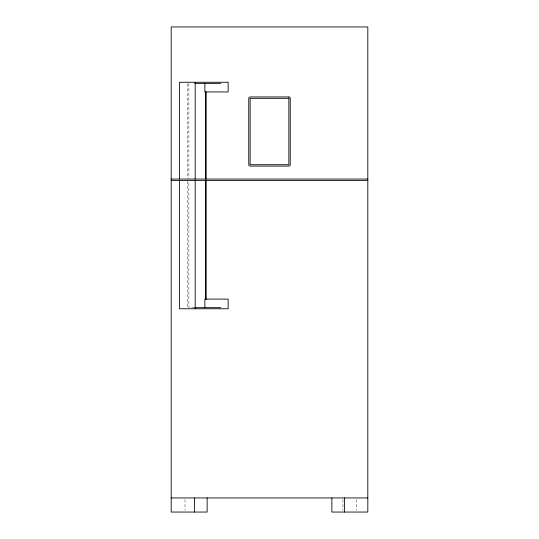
<?xml version="1.0" encoding="UTF-8"?>
<svg xmlns="http://www.w3.org/2000/svg" width="539" height="539" viewBox="0 0 539 539"><rect width="100%" height="100%" fill="white"/><g stroke="black" fill="none" stroke-linecap="round" stroke-linejoin="round"><path stroke-width="0.4" stroke-dasharray="2.69 2.02" d="M194.404 307.668L188.879 307.668L188.879 181.286M356.757 499.606L356.757 510.393M342.932 499.606L342.932 510.393M188.879 83.37L188.879 178.227M187.774 83.949L187.774 178.22M187.774 181.286L187.774 307.937M185.012 499.606L185.012 510.393"/><path stroke-width="0.81" d="M194.774 83.37L220.822 83.37M171.18 179.063L367.82 179.063M171.18 180.444L367.82 180.444M194.774 307.668L220.822 307.668M171.18 497.942L367.82 497.942M344.61 497.942L344.61 512.05M331.869 497.942L331.869 512.05L367.82 512.05L367.82 26.95L171.18 26.95L171.18 512.05L207.131 512.05L207.131 497.942M206.006 91.947L206.006 179.063M206.006 180.444L206.006 299.098M205.75 91.522L205.75 179.063M205.75 180.444L205.75 299.549M204.867 83.37L204.867 91.947L228.152 91.947L228.152 82.265L179.48 82.265L179.48 179.063M204.867 307.668L204.867 299.098L228.152 299.098L228.152 308.773L179.48 308.773L179.48 180.444M195.192 82.265L195.192 179.063M195.192 180.444L195.192 308.773M194.39 497.942L194.39 512.05M288.857 96.953L250.143 96.953A1.381 1.381 0 0 0 248.755 98.334L248.755 164.712A1.381 1.381 0 0 0 250.143 166.093L288.857 166.093A1.381 1.381 0 0 0 290.245 164.712L290.245 98.334A1.381 1.381 0 0 0 288.857 96.953M288.857 98.334L250.143 98.334L250.143 164.712L288.857 164.712L288.857 98.334"/></g></svg>
